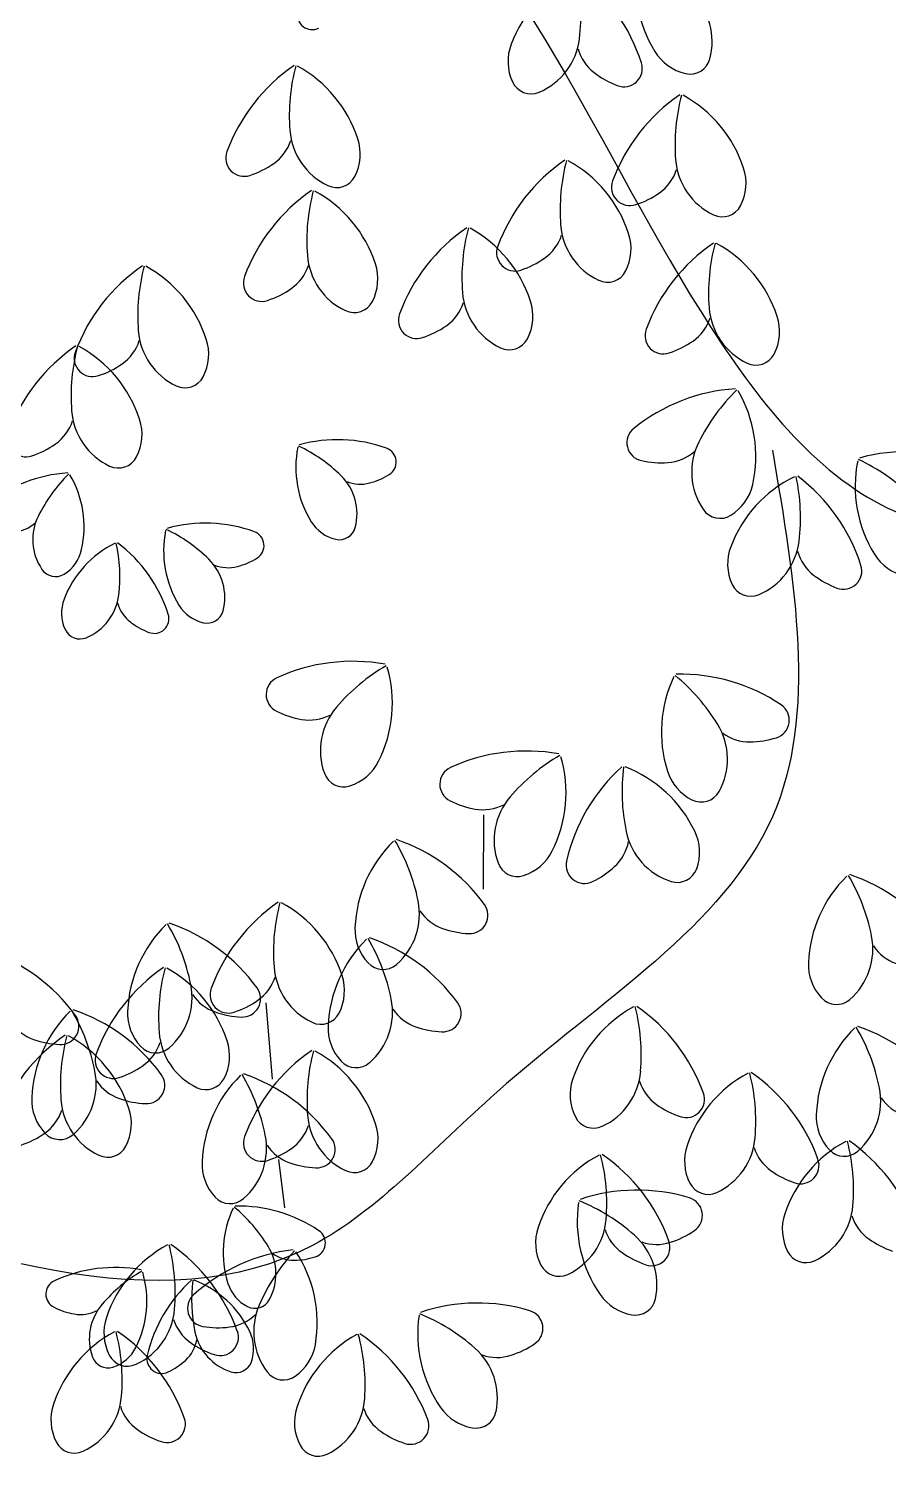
# Model space of a CAD drawing. Header units: millimetres. Extents: x 87938 to 265635, y 330093 to 434310.
# Drawn here: x 131468 to 132027, y 389117 to 390060 of the extents above; entities that cross this region are included whole.
import ezdxf

# ---------------------------------------------------------------- set-up
doc = ezdxf.new("R2010")
doc.units = ezdxf.units.MM

# ---------------------------------------------------------------- blocks, each defined once
blk = doc.blocks.new('A$C375B4AEE')
for p, q in [((3292.81, 7977.76), (3293.13, 8026)), ((3151.4, 7903.83), (3155.44, 7854.14)), ((3159.48, 7802.03), (3163.52, 7770.51))]:
    blk.add_line(p, q)
for centre, radius, start, end in [((3475.36, 8566.13), 83.66, 168.5702, 211.71798), ((3389.07, 8497.36), 83.66, 116.13134, 159.27912), ((3229.34, 8545.81), 126.82, 353.06731, 12.2001), ((3283.81, 8479.15), 117.21, 17.71178, 52.98752), ((3398.07, 8528.57), 43.37, 345.12776, 45.50616), ((3181.48, 8545.93), 9.54, 167.25721, 296.18699), ((3340.53, 8515.72), 31.77, 159.27916, 204.69469), ((3312.18, 8535.73), 43.37, 292.68879, 353.06731), ((3382.77, 8531.9), 29.57, 195.49013, 232.32998), ((3431.22, 8538.85), 31.77, 211.71799, 257.13346), ((3427.11, 8520.86), 13.32, 257.13352, 345.1277), ((3235.98, 8416.4), 117.21, 124.40991, 159.68568), ((3293.42, 8480.52), 126.82, 165.1974, 184.33018), ((3131.66, 8439.38), 83.66, 18.11828, 61.2661), ((3400.68, 8555.1), 58.87, 232.32996, 249.21715), ((3384.11, 8511.18), 11.93, 248.78223, 17.71199), ((3323.77, 8508.01), 13.32, 204.69453, 292.68882), ((3486.7, 8397.38), 117.21, 124.40991, 159.68568), ((3544.15, 8461.49), 126.82, 165.1974, 184.33018), ((3382.39, 8420.35), 83.66, 18.11828, 61.2661), ((3210.21, 8474.22), 43.37, 184.33018, 244.70865), ((3139.51, 8473.6), 29.57, 305.06743, 341.90734), ((3180.98, 8455.52), 31.77, 332.7028, 18.11842), ((3137.24, 8452.96), 11.93, 159.68544, 288.61526), ((3412, 8354.87), 117.21, 124.40991, 159.68568), ((3469.44, 8418.99), 126.82, 165.19739, 184.33018), ((3307.68, 8377.85), 83.66, 18.11828, 61.2661), ((3460.93, 8455.19), 43.37, 184.33018, 244.70865), ((3122.68, 8497.59), 58.87, 288.18029, 305.06755), ((3390.24, 8454.57), 29.57, 305.06743, 341.90734), ((3431.7, 8436.49), 31.77, 332.7028, 18.11842), ((3197.37, 8447.06), 13.32, 244.70851, 332.70271), ((3387.97, 8433.93), 11.93, 159.68544, 288.61526), ((3247.36, 8335.13), 117.21, 124.40991, 159.68568), ((3304.8, 8399.25), 126.82, 165.19739, 184.33018), ((3143.04, 8358.11), 83.66, 18.11828, 61.2661), ((3373.41, 8478.56), 58.87, 288.18029, 305.06755), ((3448.1, 8428.03), 13.32, 244.70849, 332.70271), ((3348.17, 8310.94), 117.21, 124.40991, 159.68568), ((3405.61, 8375.06), 126.82, 165.19739, 184.33018), ((3243.85, 8333.92), 83.66, 18.11828, 61.2661), ((3386.22, 8412.69), 43.37, 184.33018, 244.70865), ((3356.99, 8393.98), 31.77, 332.7028, 18.11842), ((3313.26, 8391.42), 11.93, 159.68544, 288.61526), ((3315.53, 8412.07), 29.57, 305.06743, 341.90734), ((3508.49, 8300.98), 117.21, 124.40991, 159.68568), ((3565.93, 8365.1), 126.82, 165.1974, 184.33018), ((3404.17, 8323.96), 83.66, 18.11828, 61.26609), ((3221.59, 8392.95), 43.37, 184.33018, 244.70865), ((3298.7, 8436.05), 58.87, 288.1803, 305.06754), ((3137.45, 8286.22), 117.21, 124.40993, 159.68564), ((3194.89, 8350.34), 126.82, 165.1974, 184.33018), ((3033.13, 8309.2), 83.66, 18.11828, 61.26609), ((3148.62, 8371.68), 11.93, 159.68544, 288.61526), ((3150.9, 8392.32), 29.57, 305.06743, 341.90734), ((3192.36, 8374.24), 31.77, 332.7028, 18.11842), ((3373.39, 8385.52), 13.32, 244.70849, 332.70271), ((3134.06, 8416.31), 58.87, 288.18029, 305.06755), ((3208.75, 8365.78), 13.32, 244.70851, 332.70271), ((3251.7, 8368.14), 29.57, 305.06742, 341.90734), ((3322.4, 8368.76), 43.37, 184.33018, 244.70865), ((3293.17, 8350.05), 31.77, 332.7028, 18.11842), ((3249.43, 8347.49), 11.93, 159.68544, 288.61526), ((3412.03, 8358.18), 29.57, 305.06743, 341.90733), ((3482.72, 8358.8), 43.37, 184.33018, 244.70865), ((3453.49, 8340.09), 31.77, 332.7028, 18.11842), ((3111.68, 8344.04), 43.37, 184.33018, 244.70865), ((3234.87, 8392.12), 58.87, 288.1803, 305.06754), ((3409.75, 8337.53), 11.93, 159.68544, 288.61526), ((3094.1, 8234.11), 117.21, 124.40993, 159.68568), ((3151.55, 8298.23), 126.82, 165.1974, 184.33018), ((2989.79, 8257.09), 83.66, 18.11828, 61.26609), ((3040.99, 8343.42), 29.57, 305.06741, 341.90733), ((3082.45, 8325.33), 31.77, 332.7028, 18.11842), ((3309.56, 8341.59), 13.32, 244.70851, 332.70271), ((3395.19, 8382.16), 58.87, 288.18029, 305.06755), ((3038.71, 8322.77), 11.93, 159.68544, 288.61526), ((3024.15, 8367.4), 58.87, 288.1803, 305.06755), ((3469.88, 8331.63), 13.32, 244.70849, 332.70271), ((3098.84, 8316.87), 13.32, 244.70853, 332.70271), ((3464.09, 8185.96), 117.21, 93.6396, 128.91534), ((3546.25, 8211.67), 126.82, 134.42703, 153.55984), ((3386.21, 8259.07), 83.66, 347.34796, 30.49579), ((2997.64, 8291.31), 29.57, 305.0675, 341.90719), ((3068.33, 8291.93), 43.37, 184.33018, 244.70861), ((3039.1, 8273.22), 31.77, 332.70293, 18.11829), ((2995.37, 8270.66), 11.93, 159.68581, 288.61526), ((3397.95, 8267.88), 11.93, 128.91536, 257.84494), ((2980.8, 8315.29), 58.87, 288.1803, 305.0675), ((3237.75, 8251.72), 66.93, 168.57024, 211.718), ((3129.13, 8174.06), 101.45, 45.50615, 64.63894), ((3197.97, 8176.09), 93.77, 70.15065, 105.42638), ((3226.57, 8255.32), 9.54, 301.22104, 70.15062), ((3471.53, 8248.82), 43.37, 153.55985, 213.93831), ((3055.5, 8264.76), 13.32, 244.70864, 332.70271), ((3408.27, 8313.68), 58.87, 257.40998, 274.29719), ((3410.47, 8284.46), 29.57, 274.29719, 311.13686), ((3618.09, 8239.47), 83.66, 168.57025, 211.71802), ((3482.32, 8142.39), 126.82, 45.50615, 64.63893), ((3568.37, 8144.93), 117.21, 70.15065, 105.42638), ((3028.61, 8154.64), 93.77, 93.63961, 128.91535), ((3094.34, 8175.2), 101.45, 134.42704, 153.55983), ((2966.31, 8213.13), 66.93, 347.34795, 30.49577), ((3175.92, 8221.68), 34.69, 345.12769, 45.50619), ((3206.8, 8287.25), 47.1, 284.76879, 301.65598), ((3531.8, 8170.7), 83.66, 116.13137, 159.27912), ((3372.08, 8219.15), 126.82, 353.06727, 12.20006), ((3426.55, 8152.49), 117.21, 17.71178, 52.9875), ((3212.78, 8264.58), 23.65, 247.92913, 284.76878), ((3436.84, 8247.71), 31.77, 301.93256, 347.34798), ((3446.6, 8232.05), 13.32, 213.93831, 301.93258), ((2985.72, 8233.43), 23.65, 274.29717, 311.13687), ((3034.56, 8204.93), 34.69, 153.55981, 213.93836), ((3112.04, 8121.81), 93.77, 70.15065, 105.42638), ((3202.44, 8229.9), 25.42, 211.71796, 257.13344), ((3151.82, 8197.45), 66.93, 168.57024, 211.718), ((3043.2, 8119.78), 101.45, 45.50615, 64.63894), ((3140.64, 8201.04), 9.54, 301.22103, 70.1506), ((3199.15, 8215.51), 10.66, 257.13345, 345.12753), ((3082.78, 8142.43), 66.93, 116.13136, 159.27917), ((3006.82, 8204.03), 25.42, 301.93255, 347.34792), ((2955, 8181.19), 101.45, 353.06726, 12.20006), ((2998.58, 8127.86), 93.77, 17.71176, 52.9875), ((3483.27, 8189.06), 31.77, 159.27916, 204.69456), ((3454.92, 8209.08), 43.37, 292.68879, 353.06731), ((3525.51, 8205.25), 29.57, 195.49029, 232.3299), ((3089.99, 8167.4), 34.69, 345.12769, 45.50618), ((3126.84, 8210.3), 23.65, 247.92913, 284.76879), ((3120.87, 8232.97), 47.1, 284.76878, 301.65598), ((3526.85, 8184.52), 11.93, 248.78227, 17.71163), ((3573.95, 8212.19), 31.77, 211.718, 257.13345), ((3014.62, 8191.51), 10.66, 213.9382, 301.93252), ((3543.42, 8228.44), 58.87, 232.3299, 249.21712), ((3021.28, 8173.13), 34.69, 292.68884, 353.06731), ((3466.51, 8181.36), 13.32, 204.69451, 292.68882), ((3043.96, 8157.12), 25.42, 159.27908, 204.6945), ((3077.75, 8170.07), 23.65, 195.49025, 232.32993), ((3116.5, 8175.62), 25.42, 211.71795, 257.13344), ((3113.22, 8161.23), 10.66, 257.13347, 345.12753), ((3092.08, 8188.62), 47.1, 232.32994, 249.21712), ((3078.82, 8153.49), 9.54, 248.78208, 17.71163), ((3030.55, 8150.96), 10.66, 204.69443, 292.6888), ((3207.66, 8008.57), 117.21, 79.54264, 114.81837), ((3293.61, 8013.49), 126.82, 120.33008, 139.46286), ((3149.94, 8098.44), 83.66, 333.251, 16.3988), ((3163.47, 8104.13), 11.93, 114.81841, 243.748), ((3492.14, 8079.77), 83.66, 154.47325, 197.62102), ((3336.81, 8018.68), 126.82, 31.40916, 50.54196), ((3420.89, 8000.19), 117.21, 56.05367, 91.32941), ((3184.64, 8146.03), 58.87, 243.31302, 260.20021), ((3230.19, 8067.73), 43.37, 139.46286, 199.84136), ((3479.68, 8087.53), 11.93, 287.12409, 56.05361), ((3179.65, 8117.16), 29.57, 260.20021, 297.03994), ((3408.03, 8062.17), 43.37, 331.03072, 31.40921), ((3465.78, 8102.96), 29.57, 233.83211, 270.67183), ((3465.43, 8132.26), 58.87, 270.67183, 287.55903), ((3320.55, 7950.28), 117.21, 79.54264, 114.81837), ((3406.5, 7955.2), 126.82, 120.33008, 139.46286), ((3196.28, 8075.09), 31.77, 287.83559, 333.25095), ((3276.36, 8045.84), 11.93, 114.81842, 243.74799), ((3262.83, 8040.16), 83.66, 333.251, 16.3988), ((3461.19, 7970.09), 117.21, 131.9815, 167.25723), ((3509.68, 8041.22), 126.82, 172.76895, 191.90173), ((3354.75, 7979.12), 83.66, 25.68988, 68.83765), ((3201.93, 8057.53), 13.32, 199.84119, 287.83554), ((3442.68, 8064.06), 31.77, 197.62107, 243.03649), ((3343.08, 8009.44), 43.37, 139.46287, 199.84136), ((3434.32, 8047.62), 13.32, 243.03653, 331.03075), ((3297.52, 8087.75), 58.87, 243.31302, 260.20021), ((3292.54, 8058.87), 29.57, 260.20021, 297.03994), ((3292.87, 7949.17), 83.66, 134.4245, 177.57227), ((3126.01, 7945.03), 126.82, 11.36046, 30.49325), ((3198.65, 7898.84), 117.21, 36.00493, 71.28068), ((3358.03, 8014.08), 29.57, 312.6391, 349.47878), ((3428.02, 8024.01), 43.37, 191.90174, 252.28022), ((3401.51, 8001.62), 31.77, 340.2745, 25.68986), ((3309.17, 8016.8), 31.77, 287.83559, 333.25095), ((3314.82, 7999.24), 13.32, 199.84119, 287.83554), ((3358.49, 7993.32), 11.93, 167.2572, 296.1869), ((3338.18, 8035.64), 58.87, 295.75189, 312.63907), ((3418.88, 7995.39), 13.32, 252.2802, 340.27458), ((3587.63, 7926.45), 83.66, 134.42454, 177.57232), ((3420.77, 7922.31), 126.82, 11.36043, 30.49322), ((3493.41, 7876.11), 117.21, 36.00495, 71.28067), ((3207.83, 7961.47), 43.37, 310.98192, 11.36055), ((3225.7, 7872.52), 117.21, 124.40993, 159.68568), ((3283.15, 7936.64), 126.82, 165.19736, 184.33018), ((3121.39, 7895.5), 83.66, 18.11828, 61.26607), ((3276.05, 7979.99), 29.57, 213.78352, 250.62302), ((3283.83, 7960.73), 11.93, 267.07551, 36.0051), ((3145.07, 7894.91), 83.66, 134.4245, 177.57227), ((2978.22, 7890.77), 126.82, 11.36046, 30.49325), ((3050.86, 7844.57), 117.21, 36.00493, 71.28068), ((3241.03, 7951.37), 31.77, 177.5724, 222.98777), ((3285.78, 8007.64), 58.87, 250.6231, 267.51029), ((3275.39, 7885.33), 83.66, 134.4245, 177.57227), ((3108.53, 7881.19), 126.82, 11.36046, 30.49325), ((3181.17, 7835), 117.21, 36.00493, 71.28068), ((3502.58, 7938.75), 43.37, 310.98194, 11.36044), ((2932.73, 7826.72), 117.21, 36.00493, 71.28068), ((3570.81, 7957.27), 29.57, 213.78339, 250.62311), ((3150.99, 7830.01), 117.21, 124.40993, 159.68568), ((3208.44, 7894.13), 126.82, 165.19736, 184.33018), ((3046.68, 7852.99), 83.66, 18.11828, 61.26607), ((3199.93, 7930.34), 43.37, 184.33018, 244.70861), ((3227.53, 7938.79), 13.32, 222.98795, 310.982), ((3535.78, 7928.64), 31.77, 177.57225, 222.98775), ((3060.03, 7907.21), 43.37, 310.98192, 11.36055), ((3136.03, 7906.47), 11.93, 267.07551, 36.0051), ((3129.24, 7929.72), 29.57, 305.06752, 341.90719), ((3170.7, 7911.64), 31.77, 332.70293, 18.11828), ((3128.26, 7925.73), 29.57, 213.78352, 250.62302), ((3126.97, 7909.07), 11.93, 159.68581, 288.61526), ((3112.4, 7953.7), 58.87, 288.18029, 305.0675), ((3190.35, 7897.63), 43.37, 310.98192, 11.36055), ((3266.35, 7896.89), 11.93, 267.07551, 36.0051), ((3522.29, 7916.07), 13.32, 222.98764, 310.98187), ((3082.77, 7838.61), 83.66, 134.4245, 177.57227), ((3017.9, 7888.62), 11.93, 267.07551, 36.0051), ((2915.91, 7834.47), 126.82, 11.36046, 30.49325), ((2988.55, 7788.28), 117.21, 36.00493, 71.28068), ((3093.23, 7897.11), 31.77, 177.5724, 222.98777), ((3137.98, 7953.37), 58.87, 250.6231, 267.51029), ((3187.1, 7903.17), 13.32, 244.70866, 332.70271), ((3258.57, 7916.15), 29.57, 213.78352, 250.62302), ((3430.08, 7827.49), 83.66, 118.34456, 161.49233), ((3268.6, 7869.73), 126.82, 355.28049, 14.41327), ((3325.61, 7805.22), 117.21, 19.92496, 55.2007), ((3010.13, 7907.88), 29.57, 213.78352, 250.62302), ((3223.55, 7887.53), 31.77, 177.5724, 222.98777), ((3268.3, 7943.79), 58.87, 250.6231, 267.51029), ((3592.72, 7827.75), 83.66, 134.42454, 177.57232), ((3425.86, 7823.61), 126.82, 11.36043, 30.49322), ((3498.5, 7777.42), 117.21, 36.00495, 71.28067), ((3087.16, 7786.09), 117.21, 124.40993, 159.68568), ((3019.85, 7935.52), 58.87, 250.6231, 267.51029), ((3144.61, 7850.2), 126.82, 165.19736, 184.33018), ((2982.85, 7809.06), 83.66, 18.11828, 61.26607), ((3054.53, 7887.21), 29.57, 305.0675, 341.90719), ((3125.22, 7887.83), 43.37, 184.33018, 244.70861), ((3095.99, 7869.13), 31.77, 332.70293, 18.11829), ((3052.26, 7866.57), 11.93, 159.68581, 288.61526), ((3079.74, 7884.53), 13.32, 222.98795, 310.982), ((3247.49, 7776.13), 117.21, 124.40993, 159.68568), ((3304.93, 7840.24), 126.82, 165.19736, 184.33018), ((3143.17, 7799.1), 83.66, 18.11828, 61.26607), ((2997.72, 7850.91), 43.37, 310.98192, 11.36055), ((3037.69, 7911.2), 58.87, 288.1803, 305.0675), ((3073.72, 7850.17), 11.93, 267.07551, 36.0051), ((3193.51, 7796.93), 83.66, 134.4245, 177.57227), ((3026.65, 7792.79), 126.82, 11.36046, 30.49325), ((3099.29, 7746.6), 117.21, 36.00493, 71.28068), ((3210.05, 7874.95), 13.32, 222.98795, 310.982), ((3351.77, 7862.86), 43.37, 294.902, 355.28048), ((3504.5, 7784.47), 83.66, 118.34456, 161.49233), ((3343.02, 7826.71), 126.82, 355.28049, 14.41327), ((3400.03, 7762.21), 117.21, 19.92497, 55.2007), ((3065.95, 7869.43), 29.57, 213.78352, 250.62302), ((3112.39, 7860.67), 13.32, 244.70864, 332.70271), ((3380.87, 7843.96), 31.77, 161.49233, 206.90784), ((3422.46, 7861.76), 29.57, 197.70337, 234.54315), ((3507.68, 7840.05), 43.37, 310.98194, 11.36044), ((3030.92, 7840.81), 31.77, 177.5724, 222.98777), ((3061.39, 7843.9), 43.37, 184.33018, 244.70861), ((3075.67, 7897.07), 58.87, 250.6231, 267.51029), ((3424.59, 7841.1), 11.93, 250.99535, 19.92491), ((3575.9, 7858.57), 29.57, 213.78339, 250.62311), ((2990.7, 7843.28), 29.57, 305.0675, 341.90719), ((3032.16, 7825.2), 31.77, 332.70293, 18.11829), ((3221.72, 7833.94), 43.37, 184.33018, 244.70861), ((3364.42, 7835.61), 13.32, 206.90769, 294.90205), ((3439.46, 7885.63), 58.87, 234.54314, 251.43035), ((3540.88, 7829.95), 31.77, 177.57225, 222.98775), ((2973.87, 7867.27), 58.87, 288.1803, 305.0675), ((3017.43, 7828.23), 13.32, 222.98795, 310.982), ((3151.03, 7833.32), 29.57, 305.06752, 341.90719), ((3192.49, 7815.24), 31.77, 332.70293, 18.11828), ((3048.56, 7816.74), 13.32, 244.70864, 332.70271), ((3148.75, 7812.68), 11.93, 159.68581, 288.61526), ((3108.46, 7809.23), 43.37, 310.98192, 11.36055), ((3176.69, 7827.75), 29.57, 213.78352, 250.62302), ((3184.46, 7808.49), 11.93, 267.07551, 36.0051), ((3455.29, 7800.95), 31.77, 161.49233, 206.90784), ((3426.19, 7819.85), 43.37, 294.90201, 355.28048), ((3496.88, 7818.75), 29.57, 197.70337, 234.54317), ((3568.03, 7740.11), 83.66, 118.34456, 161.49233), ((3406.55, 7782.35), 126.82, 355.28049, 14.41327), ((3463.56, 7717.84), 117.21, 19.92497, 55.2007), ((3141.66, 7799.13), 31.77, 177.5724, 222.98777), ((3134.19, 7857.31), 58.87, 288.18029, 305.0675), ((3208.88, 7806.78), 13.32, 244.70866, 332.70271), ((3407.64, 7731.24), 83.66, 118.34456, 161.49233), ((3246.16, 7773.48), 126.82, 355.28049, 14.41327), ((3303.17, 7708.97), 117.21, 19.92496, 55.2007), ((3499.01, 7798.09), 11.93, 250.99535, 19.92491), ((3527.38, 7817.37), 13.32, 222.98764, 310.98187), ((3186.41, 7855.4), 58.87, 250.6231, 267.51029), ((3513.88, 7842.62), 58.87, 234.54314, 251.43035), ((3392.72, 7664.83), 117.21, 73.17809, 108.45381), ((3438.84, 7792.6), 13.32, 206.90769, 294.90209), ((3128.17, 7786.55), 13.32, 222.98795, 310.982), ((3437.38, 7761.87), 83.66, 171.59762, 214.74545), ((3306.93, 7657.75), 126.82, 48.53354, 67.66636), ((3423.19, 7765.62), 11.93, 304.2488, 73.17804), ((3489.72, 7775.49), 43.37, 294.90201, 355.28048), ((3190.53, 7741.56), 66.93, 154.47324, 197.62104), ((3066.26, 7692.69), 101.45, 31.40918, 50.54198), ((3133.53, 7677.89), 93.77, 56.05367, 91.32941), ((3329.33, 7766.62), 43.37, 294.90201, 355.28048), ((3518.82, 7756.58), 31.77, 161.49233, 206.90783), ((3560.41, 7774.38), 29.57, 197.70337, 234.54317), ((3180.56, 7747.77), 9.54, 287.12411, 56.05358), ((3358.43, 7747.71), 31.77, 161.49233, 206.90784), ((3400.02, 7765.51), 29.57, 197.70337, 234.54315), ((3396.41, 7804.17), 58.87, 287.7962, 304.68349), ((3127.09, 7672.77), 83.66, 118.34458, 161.49232), ((2965.61, 7715.01), 126.82, 355.28049, 14.4133), ((3022.61, 7650.5), 117.21, 19.92497, 55.2007), ((3123.24, 7727.48), 34.69, 331.03074, 31.40913), ((3362.19, 7720.28), 43.37, 348.15504, 48.53349), ((3405.36, 7776.27), 29.57, 250.95655, 287.79628), ((3402.15, 7744.85), 11.93, 250.99535, 19.92493), ((3577.41, 7798.25), 58.87, 234.54314, 251.43035), ((3182.74, 7626.87), 117.21, 96.66705, 131.94275), ((3263.42, 7656.88), 126.82, 137.45448, 156.58727), ((3169.44, 7760.11), 23.65, 233.83216, 270.67183), ((3169.16, 7783.55), 47.1, 270.67182, 287.55904), ((3101.11, 7695.77), 83.66, 350.37544, 33.52323), ((3417.02, 7789.38), 58.87, 234.54314, 251.43035), ((3502.37, 7748.23), 13.32, 206.90767, 294.90209), ((3053.26, 7637.97), 93.77, 79.54264, 114.81837), ((3122.01, 7641.9), 101.45, 120.33006, 139.46287), ((3007.08, 7709.87), 66.93, 333.25103, 16.39876), ((3341.98, 7739.36), 13.32, 206.90768, 294.90205), ((3017.9, 7714.42), 9.54, 114.81833, 243.74791), ((3165.76, 7653.82), 93.77, 131.9815, 167.25725), ((3204.56, 7710.72), 101.45, 172.76895, 191.90173), ((3080.62, 7661.04), 66.93, 25.68991, 68.83766), ((3150.96, 7728.99), 25.42, 197.6211, 243.0365), ((3034.83, 7747.94), 47.1, 243.313, 260.20022), ((3071.28, 7685.29), 34.69, 139.46287, 199.84132), ((3112.37, 7705.19), 11.93, 131.94253, 260.87217), ((3144.27, 7715.84), 10.66, 243.03639, 331.03068), ((3186.84, 7690.04), 43.37, 156.58734, 216.96578), ((3289.04, 7591.41), 117.21, 73.17809, 108.45381), ((3394.75, 7732.3), 31.77, 214.7455, 260.16082), ((3391.59, 7714.12), 13.32, 260.16095, 348.15512), ((3030.84, 7724.84), 23.65, 260.20023, 297.0399), ((3077.88, 7689.24), 31.77, 161.49231, 206.90783), ((3048.78, 7708.14), 43.37, 294.90204, 355.28058), ((3119.46, 7707.04), 29.57, 197.70353, 234.54301), ((3123.99, 7722.4), 29.57, 277.32454, 314.16444), ((3333.7, 7688.44), 83.66, 171.59762, 214.74545), ((3203.25, 7584.33), 126.82, 48.53354, 67.66636), ((3319.51, 7692.19), 11.93, 304.2488, 73.17804), ((3092.61, 7616.27), 83.66, 118.34458, 161.49232), ((2931.13, 7658.51), 126.82, 355.28049, 14.4133), ((2988.13, 7594), 117.21, 19.92497, 55.2007), ((3139.23, 7696.95), 34.69, 191.90169, 252.2802), ((3120.25, 7751.47), 58.87, 260.43744, 277.3246), ((3121.6, 7686.38), 11.93, 250.99557, 19.92534), ((3118.02, 7679.04), 25.42, 340.27443, 25.68995), ((3251.16, 7615.22), 83.66, 119.15879, 162.30656), ((3089.1, 7655.16), 126.82, 356.09472, 15.22753), ((3147.02, 7591.47), 117.21, 20.7392, 56.01496), ((3044.15, 7691.19), 25.42, 287.83554, 333.25095), ((3083.24, 7689.01), 23.65, 312.63916, 349.4787), ((3136.46, 7730.91), 58.87, 234.54309, 251.43035), ((3152.27, 7687.1), 31.77, 304.95989, 350.3755), ((3258.51, 7646.86), 43.37, 348.15504, 48.53349), ((3292.72, 7730.74), 58.87, 287.7962, 304.68349), ((3048.67, 7677.14), 10.66, 199.84128, 287.83559), ((3061.43, 7680.89), 13.32, 206.90794, 294.90217), ((3083.61, 7672.4), 9.54, 167.2572, 296.18675), ((3067.36, 7706.25), 47.1, 295.75189, 312.63911), ((3131.92, 7674.06), 10.66, 252.28026, 340.27451), ((3301.68, 7702.84), 29.57, 250.95655, 287.79628), ((3162.84, 7671.98), 13.32, 216.96576, 304.95995), ((3043.4, 7632.74), 31.77, 161.49231, 206.90783), ((3014.3, 7651.64), 43.37, 294.90204, 355.28058), ((3084.98, 7650.54), 29.57, 197.70353, 234.54301), ((3201.73, 7630.99), 31.77, 162.30647, 207.722), ((3172.36, 7649.47), 43.37, 295.71619, 356.09465), ((3243.05, 7649.38), 29.57, 198.51779, 235.3575), ((3291.06, 7658.87), 31.77, 214.7455, 260.16082), ((3087.12, 7629.88), 11.93, 250.99557, 19.92534), ((3245.48, 7628.75), 11.93, 251.80965, 20.73951), ((3287.91, 7640.69), 13.32, 260.16095, 348.15512), ((3101.98, 7674.41), 58.87, 234.54309, 251.43035), ((3259.71, 7673.49), 58.87, 235.35739, 252.24454), ((3026.95, 7624.39), 13.32, 206.90794, 294.90217), ((3185.4, 7622.41), 13.32, 207.72233, 295.71622)]:
    blk.add_arc(centre, radius, start, end)
for points in [[(2545.29, 8859.43), (2903.49, 8760.05), (3221.89, 8660.66), (3440.79, 8342.63), (3560.19, 8223.37), (3838.79, 8283), (4057.69, 8521.52)], [(1232.81, 6474.33), (1582.2, 6519.85), (1916.39, 6489.5), (2083.49, 6580.54), (2250.59, 6792.97), (2706.32, 7020.57), (3025.32, 6944.7), (3420.28, 7005.4), (3830.43, 7172.3), (4012.72, 7460.6), (4453.26, 7490.95), (4559.59, 7506.12), (4878.6, 7642.68), (5106.46, 7991.67), (5136.84, 8128.23), (5152.03, 8416.52)], [(3480.59, 8263.12), (3480.59, 8024.59), (3301.49, 7845.7), (3182.09, 7746.31), (2823.89, 7786.07)]]:
    blk.add_spline(points, degree=3)

msp = doc.modelspace()

# ---------------------------------------------------------------- block references
msp.add_blockref('A$C375B4AEE', (128470.99, 381523.37))

doc.saveas('drawing.dxf')
